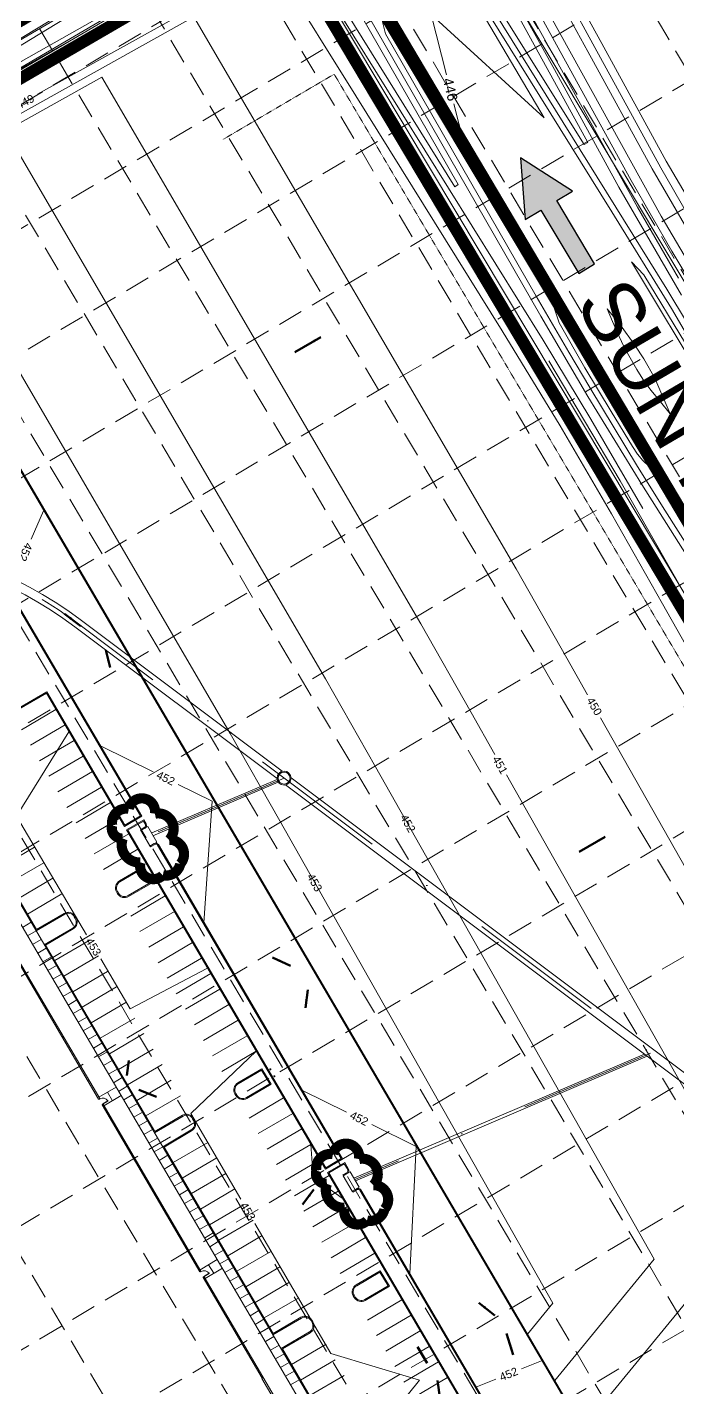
# Model space of a CAD drawing. Header units: inches. Extents: x 2527773 to 2531821, y 6906669 to 6910268.
# Drawn here: x 2530214 to 2530539, y 6909069 to 6909749 of the extents above; entities that cross this region are included whole.
import ezdxf
from ezdxf.enums import TextEntityAlignment as Align

# ---------------------------------------------------------------- set-up
doc = ezdxf.new("R2010")
doc.units = ezdxf.units.IN
doc.header["$MEASUREMENT"] = 0
for name, pattern in [('DASHED', [0.22860045720091438, 0.1524003048006096, -0.0762001524003048]), ('DGN Style 4', [136.94762232310495, 68.4310417604522, -34.2155208802261, 0.08553880220056526, -34.2155208802261]), ('Fence', [1.125, 1, -0.0625, -0.0625]), ('FENCELINE1', [0.03683, 0.006350000000000001, -0.002540000000000001, -0.002540000000000001, 0.0254]), ('HIDDEN', [0.009525, 0.006350000000000001, -0.003175])]:
    doc.linetypes.add(name, pattern=pattern)
for name, color, linetype, lineweight in [('a-paving', 251, 'Continuous', 0), ('CE-GRADE-25128 - CE-GRAD-CONT-MAJR-LINE', 1, 'Continuous', 80), ('CE-GRADE-25128 - CE-GRAD-CONT-MINR-LABL-STD1', 40, 'Continuous', 30), ('CE-GRADE-25128 - CE-GRAD-CONT-MINR-LINE', 40, 'Continuous', 53), ('CE-GRADE-25128 - CE-GRAD-FLOW', 40, 'Continuous', 30), ('CE-PUTIL-25128 - CE-UTIL-STRM-INLT', 251, 'Continuous', 13), ('CE-PUTIL-25128 - CE-UTIL-STRM-RCP-CL3-48IN', 251, 'DGN Style 4', 13), ('CE-PUTIL-25128 - CE-UTIL-STRM-WALL', 251, 'Continuous', 13), ('CE-SITE-25128 - 906-BP-01$0$A-DOOR', 251, 'Continuous', 0), ('CE-SITE-25128 - 906-BP-01$0$A-WALL-SHELL', 251, 'Continuous', 0), ('CE-SITE-25128 - A-BOLLARD', 251, 'Continuous', 0), ('CE-SITE-25128 - A-FENCE', 251, 'Fence', 0), ('CE-SITE-25128 - a-paving', 251, 'Continuous', 0), ('CE-SITE-25128 - a-sidewalks', 251, 'Continuous', 0), ('CE-SITE-25128 - a-stripes', 251, 'Continuous', 0), ('CE-SITE-25128 - C_CURB_MONOLITHIC', 251, 'Continuous', 0), ('CE-xutil-25128 - 57-Hatch2', 253, 'Continuous', 13), ('EC-SILTFENCE', 6, 'Continuous', 106), ('Level 13', 7, 'Continuous', 0), ('ROAD-NAME', 7, 'Continuous', 30)]:
    doc.layers.add(name, color=color, linetype=linetype, lineweight=lineweight)
for name, color, linetype in [('ARROWS', 252, 'Continuous'), ('GRID', 254, 'HIDDEN'), ('LEGEND', 7, 'Continuous'), ('LIMITS OF DISTURBANCE', 1, 'HIDDEN')]:
    doc.layers.add(name, color=color, linetype=linetype)
doc.styles.get("Standard").update_dxf_attribs({"font": 'ARIAL.TTF'})
doc.styles.add('Style-Halff Sans', font='')
doc.styles.get('Style-Halff Sans').set_extended_font_data('Halff Sans')
doc.dimstyles.new('FLOW', dxfattribs={"dimscale": 1200, "dimtxt": 4, "dimasz": 4, "dimexe": 2, "dimexo": 2, "dimgap": 2, "dimtad": 1, "dimdec": 4, "dimzin": 11, "dimdsep": 46, "dimtxsty": 'Style-Halff Sans', "dimcen": 0.09, "dimse1": 1, "dimse2": 1, "dimclrd": 256, "dimadec": 4, "dimazin": 3, "dimtfac": 1, "dimtdec": 4, "dimtofl": 0, "dimtmove": 0, "dimatfit": 3, "dimfxl": 0, "dimfrac": 2, "dimtzin": 11, "dimlwd": -1, "dimarcsym": 0})

# ---------------------------------------------------------------- blocks, each defined once
blk = doc.blocks.new('arrow')
blk.add_lwpolyline([(-67.00679329302966, -25.35842018353742), (-59.3270347441985, -25.41938721699262), (-59.57091179542658, -56.1384215279777), (-51.89114823905948, -56.19938584448118), (-51.64727869913713, -25.48035696739953), (-43.96752265407486, -25.54132400085473), (-55.30425519266737, -2.410587189246144), (-67.00678578172392, -25.35840795725562)], close=True)
at = {"color": 254}
for points in [[(-43.96751955730906, -25.54132267721434), (-67.00679354271597, -25.35841771446121), (-55.30425158724847, -2.410596210431322), (-67.00679354271597, -25.35841771446121)], [(-59.57090883123692, -56.13841801592571), (-51.89115083610795, -56.19938633684342), (-59.32703554756517, -25.41938603537892), (-51.64727755243712, -25.48035435629663)]]:
    blk.add_solid(points, dxfattribs=at)

msp = doc.modelspace()

# ---------------------------------------------------------------- linework, layer by layer
at = {"color": 35, "lineweight": 0}
for p, q in [((2530492.489789779, 6909690.59678547), (2530330.560882573, 6909950.432333712)), ((2530530.860526072, 6909654.795604612), (2530389.159993322, 6909911.348259419)), ((2530519.042414075, 6909659.316045159), (2530382.729166958, 6909906.488525053)), ((2530497.826182919, 6909739.14364418), (2530430.716778543, 6909861.55165393)), ((2530429.401257091, 6909855.167373002), (2530494.317809879, 6909737.22236372)), ((2530418.900660887, 6909849.358975691), (2530515.975561159, 6909672.690676031)), ((2530412.38390067, 6909845.648180477), (2530477.653037939, 6909728.096281527)), ((2530399.087129536, 6909834.855332801), (2530533.736224552, 6909618.439275833)), ((2530447.326762831, 6909839.288896964), (2530501.334555958, 6909741.064924642)), ((2530470.798049876, 6909604.815831626), (2530358.410763468, 6909800.557963425)), ((2530355.809005609, 6909799.064358376), (2530429.527035756, 6909670.652590955)), ((2530349.024398367, 6909790.416382607), (2530471.962398321, 6909592.948898416)), ((2530427.857533284, 6909669.544274489), (2530351.370464638, 6909792.323186495)), ((2530442.851465056, 6909785.401041857), (2530494.206093741, 6909691.623576937)), ((2530259.459240376, 6909773.274626503), (2530168.765193788, 6909718.299392227)), ((2530472.491406055, 6909704.015448866), (2530430.137504251, 6909775.784811746)), ((2530260.356098733, 6909770.314286752), (2530153.607048198, 6909705.527832224)), ((2530435.276446434, 6909771.090590011), (2530506.323813017, 6909657.043620747)), ((2530156.559674318, 6909701.467451879), (2530267.322114191, 6909764.057978)), ((2530393.226999292, 6909745.934198999), (2530391.520665029, 6909752.682003666)), ((2530391.520665029, 6909752.682003666), (2530434.732718818, 6909681.426036525)), ((2530423.58620254, 6909725.50562645), (2530415.963041883, 6909755.651888056)), ((2530415.963041883, 6909755.651888056), (2530472.491406055, 6909704.015448866)), ((2530103.984545155, 6909668.462547362), (2530244.743978881, 6909747.733701401)), ((2530468.45536511, 6909614.891530021), (2530393.226999292, 6909745.934198999)), ((2530530.80269296, 6909678.99426571), (2530497.826182919, 6909739.14364418)), ((2530501.334555958, 6909741.064924642), (2530533.517426359, 6909682.297078338)), ((2530494.317809879, 6909737.22236372), (2530526.500680279, 6909678.454517414)), ((2530477.653037939, 6909728.096281527), (2530509.835908341, 6909669.328435222)), ((2530434.732718818, 6909681.426036525), (2530427.260285984, 6909710.976235606)), ((2530494.206093741, 6909691.623576937), (2530492.489789779, 6909690.59678547)), ((2530526.500680279, 6909678.454517414), (2530555.406677913, 6909628.445305293)), ((2530544.139606372, 6909655.768883837), (2530530.80269296, 6909678.99426571)), ((2530533.517426359, 6909682.297078338), (2530579.385178255, 6909603.80136035)), ((2530429.527035756, 6909670.652590955), (2530427.857533284, 6909669.544274489)), ((2530515.975561159, 6909672.690676031), (2530536.287101634, 6909637.384033282)), ((2530509.835908341, 6909669.328435222), (2530541.028416196, 6909615.420106742)), ((2530506.323813017, 6909657.043620747), (2530536.163837347, 6909608.667194567)), ((2530539.590189277, 6909623.782849568), (2530519.042414075, 6909659.316045159)), ((2530569.580071435, 6909589.160212876), (2530530.860526072, 6909654.795604612)), ((2530536.287101634, 6909637.384033282), (2530572.289190242, 6909577.030225378)), ((2530516.117714175, 6909632.067046758), (2530563.427768648, 6909552.987275988)), ((2530522.335838358, 6909625.568949166), (2530516.117714175, 6909632.067046758)), ((2530543.151923777, 6909591.225089583), (2530522.335838358, 6909625.568949166)), ((2530533.736224552, 6909618.439275833), (2530553.998785165, 6909584.688345056)), ((2530484.74015549, 6909586.854354064), (2530468.45536511, 6909614.891530021)), ((2530477.500874923, 6909608.964238661), (2530524.810929392, 6909529.884467889)), ((2530479.88912371, 6909601.512631739), (2530477.500874923, 6909608.964238661)), ((2530494.361580953, 6909564.746302225), (2530470.798049876, 6909604.815831626)), ((2530507.198902508, 6909604.707837547), (2530504.009698953, 6909608.480012311)), ((2530504.009698953, 6909608.480012311), (2530506.541417278, 6909602.216009515)), ((2530506.541417278, 6909602.216009515), (2530509.957667875, 6909594.714990718)), ((2530510.619191891, 6909600.420051586), (2530507.198902508, 6909604.707837547)), ((2530536.163837347, 6909608.667194567), (2530599.478229905, 6909499.517306464)), ((2530492.793153479, 6909579.111494573), (2530479.88912371, 6909601.512631739)), ((2530517.820012073, 6909590.435477626), (2530510.619191891, 6909600.420051586)), ((2530464.387895321, 6909591.906893032), (2530484.785438809, 6909558.290240902)), ((2530471.962398321, 6909592.948898416), (2530495.805527363, 6909553.453181637)), ((2530509.957667875, 6909594.714990718), (2530512.340351829, 6909589.778476963)), ((2530512.340351829, 6909589.778476963), (2530514.748346116, 6909585.237688607)), ((2530522.259395657, 6909583.51504106), (2530517.820012073, 6909590.435477626)), ((2530510.439311418, 6909522.547680346), (2530474.782746403, 6909582.589884989)), ((2530495.23768603, 6909569.131127224), (2530484.74015549, 6909586.854354064)), ((2530514.748346116, 6909585.237688607), (2530518.7590172, 6909578.238276595)), ((2530527.812882383, 6909573.807841222), (2530522.259395657, 6909583.51504106)), ((2530505.887408097, 6909557.243654564), (2530492.793153479, 6909579.111494573)), ((2530518.7590172, 6909578.238276595), (2530522.66980188, 6909572.053661468)), ((2530519.133527692, 6909529.766281358), (2530495.23768603, 6909569.131127224)), ((2530522.66980188, 6909572.053661468), (2530525.982628892, 6909567.772008913)), ((2530535.364887787, 6909556.069141655), (2530527.812882383, 6909573.807841222)), ((2530521.276683602, 6909520.665904105), (2530494.361580953, 6909564.746302225)), ((2530525.982628892, 6909567.772008913), (2530530.546041148, 6909562.079882058)), ((2530530.546041148, 6909562.079882058), (2530535.364887787, 6909556.069141655)), ((2530484.785438809, 6909558.290240902), (2530505.445011273, 6909523.209280596)), ((2530516.596543787, 6909539.699275018), (2530505.887408097, 6909557.243654564)), ((2530495.805527363, 6909553.453181637), (2530521.856801797, 6909508.657123553)), ((2530519.139983644, 6909535.920136202), (2530516.596543787, 6909539.699275018)), ((2530521.743737152, 6909532.672370178), (2530519.139983644, 6909535.920136202)), ((2530532.757107541, 6909507.933867828), (2530519.133527692, 6909529.766281358)), ((2530524.810929392, 6909529.884467889), (2530521.743737152, 6909532.672370178)), ((2530542.433469344, 6909466.344616303), (2530510.439311418, 6909522.547680346)), ((2530652.105942005, 6909313.212493683), (2530521.276683602, 6909520.665904105)), ((2530587.931475317, 6909420.481491187), (2530532.757107541, 6909507.933867828))]:
    msp.add_line(p, q, dxfattribs=at)
at = {"layer": 'a-paving', "lineweight": 0, "ltscale": 0.2734027777777777}
msp.add_line((2530462.112786302, 6909029.457590921), (2530380.771329046, 6909168.210258625), dxfattribs=at)
at = {"layer": 'CE-GRADE-25128 - CE-GRAD-CONT-MAJR-LINE', "color": 35, "linetype": 'Continuous', "lineweight": 0, "flags": 128}
for points in [[(2530297.368764878, 6909754.501446178), (2530094.867084383, 6909641.541853957), (2529905.941613096, 6909537.057140414), (2529891.087469861, 6909531.5399671)], [(2530494.157635503, 6909415.634514609), (2530483.772514769, 6909433.979406781), (2530458.421073121, 6909478.570426742), (2530297.368764879, 6909754.501446182)], [(2530629.369676108, 6909176.787960124), (2530500.647611402, 6909404.170236907)]]:
    msp.add_lwpolyline(points, dxfattribs=at)
at = {"layer": 'CE-GRADE-25128 - CE-GRAD-CONT-MINR-LABL-STD1', "color": 35, "linetype": 'Continuous', "lineweight": 0, "flags": 128}
for points in [[(2530243.690508653, 6909295.700922028), (2530208.681383753, 6909354.987196603), (2530234.921409367, 6909397.033469298)], [(2530303.896852384, 6909278.857979776), (2530265.566517478, 6909258.654949887), (2530250.785897393, 6909283.685221373)]]:
    msp.add_lwpolyline(points, dxfattribs=at)
at = {"layer": 'CE-GRADE-25128 - CE-GRAD-CONT-MINR-LINE', "color": 35, "linetype": 'Continuous', "lineweight": 0}
for p, q in [((2530216.039627663, 6909493.350745057), (2530222.256922971, 6909507.553210074)), ((2530578.506387748, 6909154.992954047), (2530491.768245728, 6909049.065807384)), ((2530527.418030984, 6909133.595522127), (2530477.76323055, 6909072.955632851)), ((2530476.732194668, 6909111.487054252), (2530464.169076873, 6909096.1446087)), ((2530471.153736197, 6909082.669600927), (2530461.200168651, 6909078.692303563)), ((2530448.236440518, 6909073.512190855), (2530438.282872973, 6909069.53489349))]:
    msp.add_line(p, q, dxfattribs=at)
at = {"layer": 'CE-GRADE-25128 - CE-GRAD-CONT-MINR-LINE', "color": 35, "linetype": 'Continuous', "lineweight": 0, "flags": 128}
for points in [[(2530641.274890302, 6909267.400815131), (2530531.610390767, 6909461.118680391), (2530506.079518057, 6909506.025304257), (2530480.386773162, 6909550.044699997), (2530451.515150563, 6909597.522406595), (2530378.356874962, 6909714.967340314), (2530339.869900418, 6909776.747572551), (2530335.764311533, 6909779.643798164), (2530331.002573934, 6909778.041516206)], [(2530331.002573934, 6909778.041516206), (2530219.127246125, 6909715.783477635)], [(2530251.343972658, 6909724.247630445), (2530096.843816707, 6909638.064273488), (2529907.814379851, 6909533.191017572), (2529889.748411401, 6909527.345228843)], [(2530447.839780661, 6909385.810185629), (2530435.934638779, 6909406.840133158), (2530410.762628184, 6909451.115549226), (2530251.343972661, 6909724.247630455)], [(2530527.418030984, 6909133.595522127), (2530388.096762782, 6909379.700859548), (2530363.104183247, 6909423.660671711), (2530205.319180447, 6909693.993814711)], [(2530476.732194668, 6909111.487054252), (2530340.258886793, 6909352.561585925), (2530315.44573831, 6909396.205794196), (2530196.813335423, 6909599.458763523)], [(2530277.049370241, 6909377.065665201), (2530250.963493497, 6909389.994053938)], [(2530578.506387748, 6909154.992954047), (2530453.595332771, 6909375.643237595)], [(2530302.301820245, 6909301.59393431), (2530306.584834611, 6909362.427630656), (2530289.552331403, 6909370.869088262)], [(2530320.838126437, 6909163.480226446), (2530295.803832546, 6909206.395530256), (2530328.568976679, 6909237.484153916)], [(2530351.584993706, 6909217.875269616), (2530373.720759851, 6909206.975595381)], [(2530386.239657061, 6909200.811277396), (2530408.538764026, 6909189.831173971), (2530405.34199874, 6909126.180829064)], [(2530355.878750832, 6909190.899003538), (2530356.985177019, 6909174.528494894), (2530371.503664422, 6909164.112793782)], [(2530375.849315587, 6909030.401128996), (2530410.19975451, 6909073.147162369), (2530365.812991911, 6909086.381586318), (2530327.86935475, 6909151.426868739)]]:
    msp.add_lwpolyline(points, dxfattribs=at)
at = {"layer": 'CE-PUTIL-25128 - CE-UTIL-STRM-INLT', "color": 5, "lineweight": 0}
for p, q in [((2530274.36261758, 6909349.778901728), (2530270.899173879, 6909347.777762623)), ((2530270.899173879, 6909347.777762623), (2530275.401736864, 6909339.985014291)), ((2530278.865180567, 6909341.986153399), (2530274.36261758, 6909349.778901728)), ((2530275.401736864, 6909339.985014291), (2530278.865180567, 6909341.986153399)), ((2530375.496419349, 6909177.264353016), (2530372.032975646, 6909175.263213912)), ((2530372.032975646, 6909175.263213912), (2530376.535538633, 6909167.47046558)), ((2530379.998982334, 6909169.471604685), (2530375.496419349, 6909177.264353016)), ((2530376.535538633, 6909167.47046558), (2530379.998982334, 6909169.471604685))]:
    msp.add_line(p, q, dxfattribs=at)
for radius in [3.5, 3]:
    msp.add_circle((2530342.431968324, 6909373.985308148), radius, dxfattribs=at)
at = {"layer": 'CE-PUTIL-25128 - CE-UTIL-STRM-RCP-CL3-48IN', "color": 5, "lineweight": 0}
for p, q in [((2530342.431968324, 6909373.985308147), (2530276.613899074, 6909345.882527563)), ((2530525.657854934, 6909236.522165139), (2530377.747700842, 6909173.36797885))]:
    msp.add_line(p, q, dxfattribs=at)
at = {"layer": 'CE-PUTIL-25128 - CE-UTIL-STRM-RCP-CL3-48IN', "color": 5, "lineweight": 0, "flags": 128}
msp.add_lwpolyline([(2530918.426053045, 6908915.773821956), (2530890.119372246, 6908963.08904604), (2530239.224536671, 6909451.415513013, 0.3022048577099182), (2530018.048632165, 6909463.968997613), (2528753.121418714, 6908722.385366828, 0.4159606569847031), (2528717.732602373, 6908585.028691267), (2528785.497649834, 6908471.004521926), (2528781.077076952, 6908463.119675884)], format="xyb", dxfattribs=at)
at = {"layer": 'CE-PUTIL-25128 - CE-UTIL-STRM-WALL', "color": 5, "lineweight": 0}
for p, q in [((2530338.937178072, 6909373.794412672), (2530237.874261785, 6909449.615719209)), ((2530338.993366035, 6909373.332610441), (2530276.31938917, 6909346.57228398)), ((2530339.582385844, 6909371.953097606), (2530276.908408978, 6909345.192771145)), ((2530693.460941317, 6909113.442625271), (2530345.926758579, 6909374.176203621)), ((2530690.798802086, 6909109.814220592), (2530343.226208807, 6909370.576616015)), ((2530522.575727654, 6909236.021673949), (2530377.369751893, 6909174.022108742)), ((2530523.96120957, 6909234.982231859), (2530378.12564979, 6909172.713848959))]:
    msp.add_line(p, q, dxfattribs=at)
at = {"layer": 'CE-PUTIL-25128 - CE-UTIL-STRM-WALL', "color": 5, "lineweight": 0, "flags": 128}
msp.add_lwpolyline([(2530341.569521071, 6909377.445171634), (2530240.574811556, 6909453.215306817, 0.3022048577097198), (2530016.910678125, 6909465.910018118), (2529948.319296729, 6909425.69723345)], format="xyb", dxfattribs=at)
at = {"layer": 'CE-PUTIL-25128 - CE-UTIL-STRM-WALL', "color": 5, "lineweight": 0}
msp.add_arc((2530119.200102443, 6909291.433841599), 197.75, 53.1213519896065, 120.3816399497444, dxfattribs=at)
at = {"layer": 'CE-SITE-25128 - 906-BP-01$0$A-DOOR', "lineweight": 0, "ltscale": 0.2734027777777777, "flags": 128}
for points in [[(2530249.947266981, 6909213.41721185), (2530250.378607695, 6909213.670085708), (2530250.294316409, 6909213.813865946), (2530249.862975695, 6909213.560992088)], [(2530251.548801415, 6909210.685387325), (2530251.980142129, 6909210.938261182), (2530251.895850843, 6909211.08204142), (2530251.464510129, 6909210.829167563)], [(2530251.895850843, 6909211.08204142), (2530254.48389513, 6909212.599284569), (2530254.399603844, 6909212.743064806), (2530251.811559557, 6909211.225821658)], [(2530300.522038575, 6909127.149068956), (2530300.953379289, 6909127.401942813), (2530300.869088003, 6909127.545723053), (2530300.437747289, 6909127.292849194)], [(2530302.470622437, 6909124.813898528), (2530305.058666724, 6909126.331141677), (2530304.974375438, 6909126.474921913), (2530302.386331151, 6909124.957678766)], [(2530302.123573008, 6909124.417244431), (2530302.554913723, 6909124.670118289), (2530302.470622437, 6909124.813898528), (2530302.039281723, 6909124.561024669)]]:
    msp.add_lwpolyline(points, close=True, dxfattribs=at)
at = {"layer": 'CE-SITE-25128 - 906-BP-01$0$A-DOOR', "lineweight": 0, "ltscale": 0.2734027777777777}
for centre in [(2530251.897146692, 6909211.072679942), (2530302.471918286, 6909124.804537049)]:
    msp.add_arc(centre, 3.00873352032762, 33.72302637989792, 120.3121277050511, dxfattribs=at)
at = {"layer": 'CE-SITE-25128 - 906-BP-01$0$A-WALL-SHELL', "lineweight": 0, "ltscale": 0.2734027777777777}
for p, q in [((2530249.773113047, 6909213.508310034), (2530200.884167173, 6909296.900848164)), ((2530250.29431641, 6909213.813865946), (2530201.405370536, 6909297.206404076)), ((2530219.006791994, 6909265.988099846), (2530219.527995358, 6909266.293655757)), ((2530231.650484893, 6909244.421064123), (2530232.171688256, 6909244.726620035)), ((2530244.294177792, 6909222.8540284), (2530244.815381155, 6909223.159584311)), ((2530250.29431641, 6909213.813865946), (2530249.773113046, 6909213.508310034)), ((2530251.980142129, 6909210.938261182), (2530251.458938766, 6909210.63270527)), ((2530300.347884724, 6909127.240166998), (2530251.458938766, 6909210.63270527)), ((2530300.869088079, 6909127.545723097), (2530251.980142129, 6909210.938261182)), ((2530256.93787069, 6909201.286992676), (2530257.459074053, 6909201.592548587)), ((2530269.581563588, 6909179.719956952), (2530270.102766952, 6909180.025512865)), ((2530282.225256487, 6909158.15292123), (2530282.746459851, 6909158.458477141)), ((2530294.868949385, 6909136.585885507), (2530295.390152749, 6909136.891441419)), ((2530300.869088003, 6909127.545723053), (2530300.34788464, 6909127.24016714)), ((2530302.554913723, 6909124.670118289), (2530302.03371036, 6909124.364562376)), ((2530331.535660456, 6909074.041479024), (2530302.034018525, 6909124.364036725)), ((2530351.443859597, 6909041.277580159), (2530302.554913723, 6909124.670118289)), ((2530307.512642284, 6909115.018849782), (2530308.033845647, 6909115.324405694)), ((2530320.156335182, 6909093.451814059), (2530320.677538546, 6909093.757369971)), ((2530332.056863819, 6909074.347034935), (2530331.391880218, 6909073.957187738)), ((2530331.391880218, 6909073.957187738), (2530350.778875996, 6909040.887732962)), ((2530331.535660456, 6909074.041479024), (2530332.056863819, 6909074.347034935))]:
    msp.add_line(p, q, dxfattribs=at)
at = {"layer": 'CE-SITE-25128 - A-BOLLARD', "lineweight": 0, "ltscale": 0.2734027777777777}
for centre in [(2530335.592186933, 6909228.43357264), (2530337.615215945, 6909224.982869287)]:
    msp.add_circle(centre, 0.25, dxfattribs=at)
at = {"layer": 'CE-SITE-25128 - A-FENCE', "linetype": 'FENCELINE1', "lineweight": 0, "ltscale": 0.06835069444444442}
for p in [(2530311.77275903, 6909693.088833478), (2530724.891097828, 6909121.043226021)]:
    msp.add_line(p, (2530367.499962479, 6909725.823427135), dxfattribs=at)
at = {"layer": 'CE-SITE-25128 - a-paving', "lineweight": 0, "ltscale": 0.2734027777777777}
for p, q in [((2530495.478560929, 6909041.748075994), (2530184.147418183, 6909572.818308228)), ((2530495.909904914, 6909042.000944272), (2530184.578762169, 6909573.071176508)), ((2530271.32627063, 6909354.902027087), (2530177.426486122, 6909515.076672122)), ((2530270.642058326, 6909355.080502643), (2530178.512278491, 6909512.235866304)), ((2530271.326342061, 6909354.902068964), (2530186.235081114, 6909500.0511707)), ((2530223.807116516, 6909417.176119943), (2530209.572765013, 6909408.83146673)), ((2530223.62864081, 6909416.491907679), (2530209.825633292, 6909408.400122747)), ((2530262.699463475, 6909349.844701485), (2530223.62864081, 6909416.491907679)), ((2530262.877939126, 6909350.528913842), (2530223.807116516, 6909417.176119943)), ((2530177.520288965, 6909368.596630746), (2530218.737814032, 6909298.287558651)), ((2530271.32627063, 6909354.902027087), (2530262.699463475, 6909349.844701485)), ((2530262.877939126, 6909350.528913842), (2530270.642058326, 6909355.080502643)), ((2530272.337744125, 6909353.176651369), (2530263.710936529, 6909348.119325508)), ((2530264.3951488, 6909347.940849933), (2530272.159268569, 6909352.492439066)), ((2530273.149747506, 6909350.802875952), (2530272.159268569, 6909352.492439066)), ((2530273.582790724, 6909351.052845675), (2530272.337744125, 6909353.176651369)), ((2530273.578393592, 6909351.060508113), (2530272.337815178, 6909353.176693024)), ((2530363.107010975, 6909178.569000958), (2530263.710936591, 6909348.119325545)), ((2530363.285422328, 6909179.253322996), (2530264.3951488, 6909347.940849933)), ((2530272.779872207, 6909349.444227321), (2530270.646253835, 6909348.211734949)), ((2530273.030010637, 6909349.011294574), (2530270.896390623, 6909347.778801251)), ((2530277.597897964, 6909341.256841472), (2530275.433229291, 6909340.006146471)), ((2530277.848036394, 6909340.823908722), (2530275.68336608, 6909339.573212774)), ((2530371.049579123, 6909183.804933837), (2530279.203435893, 6909340.476468991)), ((2530371.733791426, 6909183.62645828), (2530279.633100672, 6909340.732201668)), ((2530371.733825265, 6909183.626478118), (2530279.63752728, 6909340.724807333)), ((2530272.224021967, 6909329.642963693), (2530260.146420852, 6909322.562669734)), ((2530272.04555184, 6909328.958754699), (2530260.399289132, 6909322.131325751)), ((2530276.091533568, 6909322.057303267), (2530272.04555184, 6909328.958754699)), ((2530276.775751411, 6909321.878830832), (2530272.224021967, 6909329.642963693)), ((2530259.224351765, 6909316.226283652), (2530258.718615206, 6909317.088971622)), ((2530259.655695749, 6909316.479151932), (2530259.149959191, 6909317.341839902)), ((2530276.091533568, 6909322.057303267), (2530264.445181599, 6909315.229821991)), ((2530276.775751411, 6909321.878830832), (2530264.698049878, 6909314.798478005)), ((2530232.793274306, 6909305.947756006), (2530218.559563539, 6909297.603478415)), ((2530232.540406027, 6909306.379099991), (2530218.737398508, 6909298.287315056)), ((2530238.088496713, 6909303.835738095), (2530237.582760155, 6909304.698426065)), ((2530238.519840698, 6909304.088606375), (2530238.01410414, 6909304.951294345)), ((2530236.839166773, 6909299.046252246), (2530222.605455677, 6909290.701974462)), ((2530237.092035052, 6909298.614908263), (2530223.289027533, 6909290.523123326)), ((2530223.28944257, 6909290.523366636), (2530277.908985025, 6909197.35306245)), ((2530331.396504213, 6909228.709237393), (2530319.317598185, 6909221.628177251)), ((2530331.396504213, 6909228.709237393), (2530335.948233657, 6909220.945104532)), ((2530331.21803409, 6909228.025028316), (2530319.570466464, 6909221.196833266)), ((2530331.21803409, 6909228.025028316), (2530335.264015818, 6909221.123576884)), ((2530318.395529097, 6909215.291791167), (2530317.889792539, 6909216.154479137)), ((2530318.826873082, 6909215.544659447), (2530318.321136524, 6909216.407347417)), ((2530335.264015818, 6909221.123576884), (2530323.616358931, 6909214.295329506)), ((2530335.948233657, 6909220.945104532), (2530323.869227211, 6909213.863985521)), ((2530291.964451639, 6909205.013263521), (2530277.730736047, 6909196.668983101)), ((2530291.711583359, 6909205.444607507), (2530277.90857584, 6909197.352822571)), ((2530297.259674046, 6909202.90124561), (2530296.753937487, 6909203.76393358)), ((2530297.691018031, 6909203.154113891), (2530297.185281473, 6909204.01680186)), ((2530296.010344105, 6909198.111759761), (2530281.776628184, 6909189.767479148)), ((2530296.263212385, 6909197.680415777), (2530282.460204866, 6909189.588630843)), ((2530282.460613563, 6909189.588870435), (2530337.080156017, 6909096.418566249)), ((2530371.733825265, 6909183.626478118), (2530363.107010975, 6909178.569000958)), ((2530363.285422328, 6909179.253322996), (2530371.049579123, 6909183.804933837)), ((2530364.118419794, 6909176.843734698), (2530372.745298381, 6909181.901102179)), ((2530364.802632002, 6909176.665259088), (2530372.566789366, 6909181.216870259)), ((2530374.281918243, 6909178.291196249), (2530372.566789366, 6909181.216870259)), ((2530374.714586353, 6909178.541805831), (2530372.745264921, 6909181.901082564)), ((2530374.712195358, 6909178.545959404), (2530372.745298381, 6909181.901102179)), ((2530451.462960369, 6909027.850977216), (2530364.118419794, 6909176.843734698)), ((2530452.147172633, 6909027.672501509), (2530364.802632002, 6909176.665259088)), ((2530373.913673973, 6909176.929678611), (2530371.780055779, 6909175.697186343)), ((2530374.163812403, 6909176.496745862), (2530372.030192567, 6909175.264252646)), ((2530378.731699729, 6909168.742292762), (2530376.532755562, 6909167.471504317)), ((2530378.98183816, 6909168.309360011), (2530376.78289235, 6909167.038570619)), ((2530461.681442317, 6909029.204722641), (2530380.338970263, 6909167.959051587)), ((2530462.112786302, 6909029.457590921), (2530380.769015952, 6909168.214134505)), ((2530390.568987508, 6909127.775509305), (2530378.488775518, 6909120.693684767)), ((2530390.390517381, 6909127.091300311), (2530378.741643797, 6909120.26234078)), ((2530390.390517381, 6909127.091300311), (2530394.436499109, 6909120.189848878)), ((2530390.568987508, 6909127.775509305), (2530395.120716952, 6909120.011376443)), ((2530394.436499109, 6909120.189848878), (2530382.787536264, 6909113.360837021)), ((2530395.120716952, 6909120.011376443), (2530383.040404543, 6909112.929493038)), ((2530377.56670643, 6909114.357298683), (2530377.060969871, 6909115.219986653)), ((2530377.998050414, 6909114.610166961), (2530377.492313856, 6909115.472854932)), ((2530351.135628971, 6909104.078771037), (2530336.901908555, 6909095.734487789)), ((2530350.882760692, 6909104.510115023), (2530337.079753173, 6909096.418330089)), ((2530356.430851378, 6909101.966753127), (2530355.92511482, 6909102.829441097)), ((2530356.862195364, 6909102.219621405), (2530356.356458805, 6909103.082309376)), ((2530355.181521438, 6909097.177267278), (2530340.947800692, 6909088.832983837)), ((2530355.434389717, 6909096.745923293), (2530341.631382198, 6909088.654138359)), ((2530341.631784556, 6909088.654374234), (2530396.25132701, 6908995.484070049))]:
    msp.add_line(p, q, dxfattribs=at)
at = {"layer": 'CE-SITE-25128 - a-paving', "color": 5, "lineweight": 0, "ltscale": 0.2734027777777777}
for p, q in [((2530270.646244348, 6909348.211751371), (2530275.68336608, 6909339.573212774)), ((2530371.780046291, 6909175.697202765), (2530376.78289235, 6909167.038570619))]:
    msp.add_line(p, q, dxfattribs=at)
at = {"layer": 'CE-SITE-25128 - a-paving', "lineweight": 0, "ltscale": 0.2734027777777777}
for centre, radius, start, end in [((2530272.279595345, 6909350.310092819), 0.9999999999999994, 300.0183187259744, 30.0183187318048), ((2530272.279595344, 6909350.310092821), 1.5, 300.0183187259744, 30.0183187318048), ((2530278.348313257, 6909339.958043223), 1.5, 30.0183187318048, 120.0183187251406), ((2530278.348313256, 6909339.958043223), 0.9999999999999994, 30.0183187318048, 120.0183187251406), ((2530262.169367086, 6909319.111917854), 4, 120.3802589644957, 210.3802589644957), ((2530262.169367086, 6909319.111917854), 3.500000000000017, 120.3802589644957, 210.3802589644957), ((2530262.675103644, 6909318.249229885), 4, 210.3802589644957, 300.3802589644957), ((2530262.675103644, 6909318.249229885), 3.500000000000017, 210.3802589644957, 300.3802589644957), ((2530234.56335226, 6909302.928348111), 4, 30.38025896532943, 120.3802589644957), ((2530234.56335226, 6909302.928348111), 3.499999999999999, 30.38025896532943, 120.3802589644957), ((2530235.069088819, 6909302.065660141), 3.499999999999999, 300.3802589644957, 30.38025896532943), ((2530235.069088819, 6909302.065660141), 4, 300.3802589644957, 30.38025896532943), ((2530321.340544418, 6909218.177425371), 4, 120.3802589644957, 210.3802589644957), ((2530321.340544418, 6909218.177425371), 3.500000000000017, 120.3802589644957, 210.3802589644957), ((2530321.846280977, 6909217.314737401), 4, 210.3802589644957, 300.3802589644957), ((2530321.846280977, 6909217.314737401), 3.500000000000017, 210.3802589644957, 300.3802589644957), ((2530293.734529593, 6909201.993855627), 4, 30.38025896532943, 120.3802589644957), ((2530293.734529593, 6909201.993855627), 3.499999999999999, 30.38025896532943, 120.3802589644957), ((2530294.240266151, 6909201.131167658), 3.499999999999999, 300.3802589644957, 30.38025896532943), ((2530294.240266151, 6909201.131167658), 4, 300.3802589644957, 30.38025896532943), ((2530373.413397111, 6909177.79554411), 0.9999999999999994, 300.0183187259744, 30.0183187318105), ((2530373.41339711, 6909177.795544112), 1.5, 300.0183187259744, 30.0183187318105), ((2530379.482115022, 6909167.443494515), 1.5, 30.0183187318105, 120.0183187251406), ((2530379.482115022, 6909167.443494513), 0.9999999999999994, 30.0183187318105, 120.0183187251406), ((2530380.511721751, 6909117.242932888), 4, 120.3802589644957, 210.3802589644957), ((2530380.511721751, 6909117.242932888), 3.500000000000017, 120.3802589644957, 210.3802589644957), ((2530381.017458309, 6909116.380244917), 4, 210.3802589644957, 300.3802589644957), ((2530381.017458309, 6909116.380244917), 3.500000000000017, 210.3802589644957, 300.3802589644957), ((2530352.905706925, 6909101.059363143), 4, 30.38025896532943, 120.3802589644957), ((2530352.905706925, 6909101.059363143), 3.499999999999999, 30.38025896532943, 120.3802589644957), ((2530353.411443484, 6909100.196675173), 3.499999999999999, 300.3802589644957, 30.38025896532943), ((2530353.411443484, 6909100.196675173), 4, 300.3802589644957, 30.38025896532943)]:
    msp.add_arc(centre, radius, start, end, dxfattribs=at)
at = {"layer": 'CE-SITE-25128 - a-sidewalks', "lineweight": 0, "ltscale": 0.2734027777777777}
for p, q in [((2530172.522864197, 6909366.246549724), (2530391.759638131, 6908992.271314939)), ((2530176.836304168, 6909368.77523231), (2530396.073078102, 6908994.799997525)), ((2530211.719496306, 6909299.384729818), (2530216.032936276, 6909301.913412405)), ((2530214.248178891, 6909295.071289849), (2530218.561618862, 6909297.599972433)), ((2530216.776861477, 6909290.757849878), (2530221.090301448, 6909293.286532464)), ((2530219.305544063, 6909286.444409908), (2530223.618984033, 6909288.973092493)), ((2530221.834226649, 6909282.130969937), (2530226.14766662, 6909284.659652523)), ((2530224.362909235, 6909277.817529965), (2530228.676349205, 6909280.346212552)), ((2530226.89159182, 6909273.504089995), (2530231.205031791, 6909276.032772582)), ((2530229.420274406, 6909269.190650024), (2530233.733714377, 6909271.719332611)), ((2530231.948956992, 6909264.877210055), (2530236.262396962, 6909267.405892639)), ((2530234.477639578, 6909260.563770084), (2530238.791079548, 6909263.092452669)), ((2530237.006322164, 6909256.250330112), (2530241.319762134, 6909258.779012699)), ((2530239.535004749, 6909251.936890143), (2530243.84844472, 6909254.465572728)), ((2530242.063687335, 6909247.623450171), (2530246.377127306, 6909250.152132758)), ((2530244.592369921, 6909243.3100102), (2530248.905809891, 6909245.838692786)), ((2530247.121052506, 6909238.99657023), (2530251.434492477, 6909241.525252815)), ((2530249.649735093, 6909234.68313026), (2530253.963175063, 6909237.211812845)), ((2530252.178417678, 6909230.36969029), (2530256.491857649, 6909232.898372875)), ((2530254.707100264, 6909226.056250318), (2530259.020540235, 6909228.584932904)), ((2530257.23578285, 6909221.742810347), (2530261.54922282, 6909224.271492934)), ((2530249.872861429, 6909214.532764224), (2530258.499215941, 6909219.589821371)), ((2530252.401600009, 6909210.21935708), (2530261.027898526, 6909215.276381401)), ((2530254.18577597, 6909217.061138786), (2530256.714458555, 6909212.747698815)), ((2530259.764465435, 6909217.429370376), (2530264.077905406, 6909219.958052963)), ((2530262.293148021, 6909213.115930406), (2530266.606587992, 6909215.644612991)), ((2530264.821830607, 6909208.802490436), (2530269.135270578, 6909211.331173021)), ((2530267.350513193, 6909204.489050466), (2530271.663953164, 6909207.017733051)), ((2530269.879195779, 6909200.175610495), (2530274.192635749, 6909202.704293081)), ((2530272.407878364, 6909195.862170523), (2530276.721318335, 6909198.39085311)), ((2530274.93656095, 6909191.548730553), (2530279.250000921, 6909194.07741314)), ((2530277.465243536, 6909187.235290582), (2530281.778683507, 6909189.763973169)), ((2530279.993926122, 6909182.921850612), (2530284.307366093, 6909185.450533197)), ((2530282.522608707, 6909178.608410642), (2530286.836048678, 6909181.137093226)), ((2530285.051291293, 6909174.29497067), (2530289.364731264, 6909176.823653257)), ((2530287.579973879, 6909169.981530701), (2530291.89341385, 6909172.510213286)), ((2530290.108656465, 6909165.668090729), (2530294.422096436, 6909168.196773316)), ((2530292.63733905, 6909161.354650758), (2530296.950779021, 6909163.883333344)), ((2530295.166021637, 6909157.041210788), (2530299.479461607, 6909159.569893373)), ((2530297.694704222, 6909152.727770817), (2530302.008144193, 6909155.256453403)), ((2530300.223386808, 6909148.414330848), (2530304.536826779, 6909150.943013432)), ((2530302.752069394, 6909144.100890876), (2530307.065509364, 6909146.629573462)), ((2530305.28075198, 6909139.787450905), (2530309.59419195, 6909142.316133492)), ((2530300.447633022, 6909128.26462133), (2530309.073987533, 6909133.321678477)), ((2530307.809434566, 6909135.474010934), (2530312.122874536, 6909138.002693521)), ((2530310.338117151, 6909131.160570964), (2530314.651557122, 6909133.689253549)), ((2530302.976371602, 6909123.951214186), (2530311.60267012, 6909129.008238507)), ((2530304.760547563, 6909130.792995892), (2530307.289230149, 6909126.479555922)), ((2530312.866799737, 6909126.847130993), (2530317.180239708, 6909129.375813579)), ((2530315.395482323, 6909122.533691022), (2530319.708922294, 6909125.062373608)), ((2530317.924164909, 6909118.220251053), (2530322.237604879, 6909120.748933638)), ((2530320.452847494, 6909113.906811081), (2530324.766287465, 6909116.435493668)), ((2530322.983881815, 6909109.594749819), (2530327.297321786, 6909112.123432402)), ((2530325.512564401, 6909105.281309847), (2530329.826004372, 6909107.809992434)), ((2530328.041246987, 6909100.967869876), (2530332.354686957, 6909103.496552462)), ((2530330.569929573, 6909096.654429906), (2530334.883369544, 6909099.183112491)), ((2530333.098612159, 6909092.340989934), (2530337.412052129, 6909094.869672521)), ((2530335.627294744, 6909088.027549965), (2530339.940734715, 6909090.55623255)), ((2530338.15597733, 6909083.714109994), (2530342.469417301, 6909086.242792579)), ((2530340.684659916, 6909079.400670023), (2530344.998099887, 6909081.929352608)), ((2530343.213342502, 6909075.087230052), (2530347.526782472, 6909077.615912639)), ((2530345.742025087, 6909070.773790082), (2530350.055465058, 6909073.302472667))]:
    msp.add_line(p, q, dxfattribs=at)
at = {"layer": 'CE-SITE-25128 - a-stripes', "lineweight": 0, "ltscale": 0.2734027777777777}
for p, q in [((2530228.433138116, 6909408.296371965), (2530211.179378717, 6909398.181640797)), ((2530232.984767141, 6909400.532180236), (2530215.731007742, 6909390.417449067)), ((2530237.536396167, 6909392.767988506), (2530220.282636768, 6909382.653257338)), ((2530242.088025193, 6909385.003796776), (2530224.834265794, 6909374.889065608)), ((2530246.639654218, 6909377.239605046), (2530229.385894819, 6909367.124873878)), ((2530251.191283244, 6909369.475413317), (2530233.937523845, 6909359.36068215)), ((2530255.74291227, 6909361.711221587), (2530238.48915287, 6909351.59649042)), ((2530260.294541295, 6909353.947029857), (2530243.040781896, 6909343.83229869)), ((2530264.84617032, 6909346.182838127), (2530247.592410922, 6909336.068106961)), ((2530217.784641804, 6909339.458813143), (2530200.530882405, 6909329.344081975)), ((2530269.397799346, 6909338.418646399), (2530252.144039947, 6909328.303915231)), ((2530222.33627083, 6909331.694621413), (2530205.082511431, 6909321.579890246)), ((2530226.887899855, 6909323.930429683), (2530209.634140456, 6909313.815698516)), ((2530231.439528881, 6909316.166237955), (2530214.185769482, 6909306.051506786)), ((2530283.052686423, 6909315.12607121), (2530265.798927024, 6909305.011340043)), ((2530287.604315448, 6909307.36187948), (2530270.350556049, 6909297.247148313)), ((2530292.155944474, 6909299.59768775), (2530274.902185075, 6909289.482956583)), ((2530245.094415958, 6909292.873662766), (2530227.840656559, 6909282.758931597)), ((2530296.7075735, 6909291.833496022), (2530279.4538141, 6909281.718764855)), ((2530249.646044983, 6909285.109471036), (2530232.392285584, 6909274.994739867)), ((2530301.259202525, 6909284.069304292), (2530284.005443126, 6909273.954573125)), ((2530254.197674009, 6909277.345279306), (2530236.943914609, 6909267.230548139)), ((2530305.810831551, 6909276.305112563), (2530288.557072151, 6909266.190381395)), ((2530258.749303034, 6909269.581087576), (2530241.495543635, 6909259.466356409)), ((2530310.362460576, 6909268.540920833), (2530293.108701177, 6909258.426189666)), ((2530263.30093206, 6909261.816895846), (2530246.047172661, 6909251.702164679)), ((2530314.914089602, 6909260.776729103), (2530297.660330203, 6909250.661997936)), ((2530267.852561085, 6909254.052704117), (2530250.598801686, 6909243.937972949)), ((2530319.465718627, 6909253.012537373), (2530302.211959228, 6909242.897806206)), ((2530272.404190111, 6909246.288512387), (2530255.150430712, 6909236.17378122)), ((2530324.017347653, 6909245.248345645), (2530306.763588254, 6909235.133614476)), ((2530276.955819137, 6909238.524320659), (2530259.702059738, 6909228.40958949)), ((2530328.568976679, 6909237.484153915), (2530311.31521728, 6909227.369422747)), ((2530281.507448162, 6909230.760128929), (2530264.253688763, 6909220.64539776)), ((2530286.059077187, 6909222.995937199), (2530268.805317788, 6909212.88120603)), ((2530290.610706213, 6909215.231745469), (2530273.356946814, 6909205.117014301)), ((2530342.223863755, 6909214.191578726), (2530324.970104356, 6909204.076847559)), ((2530346.775492781, 6909206.427386996), (2530329.521733382, 6909196.312655829)), ((2530351.327121806, 6909198.663195266), (2530334.073362408, 6909188.548464099)), ((2530304.26559329, 6909191.93917028), (2530287.011833891, 6909181.824439113)), ((2530355.878750832, 6909190.899003537), (2530338.624991433, 6909180.78427237)), ((2530308.817222316, 6909184.174978551), (2530291.563462917, 6909174.060247385)), ((2530360.430379858, 6909183.134811807), (2530343.176620459, 6909173.02008064)), ((2530313.368851342, 6909176.410786822), (2530296.115091943, 6909166.296055655)), ((2530364.982008883, 6909175.370620077), (2530347.728249484, 6909165.25588891)), ((2530317.920480367, 6909168.646595092), (2530300.666720968, 6909158.531863925)), ((2530369.533637909, 6909167.606428349), (2530352.27987851, 6909157.49169718)), ((2530322.472109392, 6909160.882403363), (2530305.218349993, 6909150.767672195)), ((2530374.085266935, 6909159.842236619), (2530356.831507535, 6909149.72750545)), ((2530327.023738418, 6909153.118211634), (2530309.769979019, 6909143.003480466)), ((2530378.63689596, 6909152.078044889), (2530361.383136561, 6909141.963313721)), ((2530331.575367443, 6909145.354019904), (2530314.321608044, 6909135.239288736)), ((2530383.188524985, 6909144.31385316), (2530365.934765586, 6909134.199121991)), ((2530336.126996469, 6909137.589828174), (2530318.87323707, 6909127.475097006)), ((2530387.740154011, 6909136.549661431), (2530370.486394612, 6909126.434930263)), ((2530340.678625495, 6909129.825636445), (2530323.424866096, 6909119.710905276)), ((2530345.23025452, 6909122.061444715), (2530327.976495121, 6909111.946713547)), ((2530349.781883546, 6909114.297252985), (2530332.528124147, 6909104.182521817)), ((2530401.395041088, 6909113.257086242), (2530384.141281689, 6909103.142355073)), ((2530405.946670114, 6909105.492894512), (2530388.692910714, 6909095.378163344)), ((2530410.498299139, 6909097.728702782), (2530393.24453974, 6909087.613971614)), ((2530363.436770623, 6909091.004677796), (2530346.183011224, 6909080.889946629)), ((2530415.049928165, 6909089.964511054), (2530397.796168766, 6909079.849779884)), ((2530367.988399648, 6909083.240486066), (2530350.734640249, 6909073.125754899)), ((2530419.60155719, 6909082.200319324), (2530402.347797791, 6909072.085588154)), ((2530372.540028674, 6909075.476294338), (2530355.286269275, 6909065.36156317)), ((2530424.153186216, 6909074.436127594), (2530406.899426817, 6909064.321396425))]:
    msp.add_line(p, q, dxfattribs=at)
at = {"layer": 'CE-SITE-25128 - C_CURB_MONOLITHIC', "lineweight": 0, "ltscale": 0.2734027777777777}
for p, q in [((2530731.699420276, 6909184.0659182), (2530361.530347105, 6909802.811463515)), ((2530732.128498013, 6909184.322613145), (2530361.959423096, 6909803.068161381))]:
    msp.add_line(p, q, dxfattribs=at)
at = {"layer": 'CE-xutil-25128 - 57-Hatch2', "linetype": 'Continuous', "lineweight": 0, "flags": 128}
msp.add_lwpolyline([(2530067.601917621, 6909645.261128238), (2530061.532831144, 6909655.613577877), (2530311.710929139, 6909802.279590719), (2530317.780015616, 6909791.927141082)], close=True, dxfattribs=at)
at = {"layer": 'EC-SILTFENCE', "color": 30, "linetype": 'Continuous', "lineweight": 0}
for const_width in [6, 2]:
    msp.add_lwpolyline([(2529607.738526903, 6909372.994332185), (2530320.112422348, 6909787.354970863), (2530347.915809204, 6909783.054096397), (2530741.187688746, 6909123.639178172)], dxfattribs=dict(at, const_width=const_width))
at = {"layer": 'EC-SILTFENCE', "color": 30, "linetype": 'Continuous', "lineweight": 0, "flags": 128}
for points in [[(2530234.753871579, 6909737.71646105), (2530320.018383883, 6909787.331714628), (2530347.955431348, 6909782.972612281), (2530408.240323044, 6909681.946262849)], [(2530234.753871579, 6909737.71646105), (2530320.018383883, 6909787.331714628), (2530347.955431348, 6909782.972612281), (2530408.240323044, 6909681.946262849)], [(2530427.56570166, 6909649.560495903), (2530629.837203666, 6909310.590799403)], [(2530427.56570166, 6909649.560495903), (2530629.837203666, 6909310.590799403)]]:
    msp.add_lwpolyline(points, dxfattribs=at)
at = {"layer": 'GRID', "color": 252, "linetype": 'HIDDEN', "lineweight": 0, "ltscale": 2000}
for p, q in [((2527933.965223604, 6908358.482452337), (2530788.65095242, 6910053.720901626)), ((2527959.522614815, 6908311.583679001), (2530814.20834363, 6910006.82212829)), ((2530382.534893648, 6909999.597511681), (2531339.645103134, 6908387.878017548)), ((2530336.491575442, 6909972.254956047), (2531293.601784928, 6908360.535461915)), ((2527986.865170449, 6908265.540360794), (2530841.550899264, 6909960.778810084)), ((2530290.448257235, 6909944.912400413), (2531247.558466721, 6908333.192906281)), ((2530244.404939028, 6909917.56984478), (2531201.515148514, 6908305.850350647)), ((2528014.207726082, 6908219.497042588), (2530868.893454897, 6909914.735491876)), ((2530198.361620822, 6909890.227289147), (2531155.471830308, 6908278.507795013)), ((2528041.550281716, 6908173.453724382), (2530896.236010531, 6909868.69217367)), ((2530152.318302615, 6909862.884733513), (2531109.428512101, 6908251.16523938)), ((2530106.274984408, 6909835.542177879), (2531063.385193894, 6908223.822683746)), ((2528068.89283735, 6908127.410406174), (2530923.578566165, 6909822.648855464)), ((2530060.231666202, 6909808.199622246), (2531017.341875688, 6908196.480128112)), ((2530014.188347995, 6909780.857066612), (2530971.298557481, 6908169.137572479)), ((2528096.235392984, 6908081.367087968), (2530950.921121798, 6909776.605537256)), ((2529968.145029788, 6909753.514510978), (2530925.255239274, 6908141.795016845)), ((2528123.577948617, 6908035.323769761), (2530978.263677432, 6909730.56221905)), ((2529922.101711581, 6909726.171955344), (2530879.211921067, 6908114.452461211)), ((2529876.058393375, 6909698.829399711), (2530833.168602861, 6908087.109905577)), ((2528150.920504251, 6907989.280451554), (2531005.606233066, 6909684.518900843)), ((2528178.263059884, 6907943.237133347), (2531032.9487887, 6909638.475582637)), ((2528205.605615518, 6907897.193815141), (2531060.291344333, 6909592.43226443)), ((2528232.948171152, 6907851.150496935), (2531087.633899967, 6909546.388946223)), ((2528260.290726786, 6907805.107178727), (2531114.9764556, 6909500.345628017)), ((2528287.633282419, 6907759.063860521), (2531142.319011234, 6909454.30230981))]:
    msp.add_line(p, q, dxfattribs=at)
at = {"layer": 'LEGEND', "color": 170, "ltscale": 100, "const_width": 5.077063106980733}
for points in [[(2530270.693066909, 6909331.816585262, 0.5205670505517462), (2530270.693066909, 6909331.816585262, 0.7651954600696135), (2530281.845567004, 6909325.418326827, 0.4178788784126488), (2530290.56534322, 6909331.090494785, 0.6649002420699669), (2530285.00590517, 6909343.14645601, 0.744833174426672), (2530277.887054172, 6909356.183649571, 0.9756416855879776), (2530264.857462581, 6909358.630247515, 0.5205670505517462), (2530256.546731519, 6909350.391526501, 0.5205670505517462), (2530261.823898761, 6909343.78747618, 0.5402640007904789), (2530270.693066909, 6909331.816585262)], [(2530372.738155727, 6909159.222696693, 0.5205670505517462), (2530372.738155727, 6909159.222696693, 0.7651954600696135), (2530383.890655822, 6909152.824438257, 0.4178788784126488), (2530392.610432038, 6909158.496606215, 0.6649002420699669), (2530387.050993988, 6909170.55256744, 0.744833174426672), (2530379.932142989, 6909183.589761001, 0.9756416855879776), (2530366.902551398, 6909186.036358945, 0.5205670505517462), (2530358.591820336, 6909177.797637931, 0.5205670505517462), (2530363.868987578, 6909171.19358761, 0.5402640007904789), (2530372.738155727, 6909159.222696693)]]:
    msp.add_lwpolyline(points, format="xyb", close=True, dxfattribs=at)
at = {"layer": 'Level 13', "color": 7, "linetype": 'Continuous', "lineweight": 0}
for p, q in [((2530341.984680592, 6909957.220577174), (2530884.308357728, 6909050.714704617)), ((2530323.153064731, 6909793.918023012), (2528345.535664725, 6908634.545737681)), ((2530350.674635063, 6909786.869887413), (2530815.715325237, 6909009.544215677))]:
    msp.add_line(p, q, dxfattribs=at)
at = {"layer": 'LIMITS OF DISTURBANCE', "linetype": 'DASHED', "lineweight": 0, "ltscale": 200, "const_width": 6}
msp.add_lwpolyline([(2528332.359289628, 6908651.365012328), (2528888.032891567, 6907674.766891349), (2529627.314640426, 6908111.378289515), (2529767.821194334, 6907853.310632588), (2529803.130575796, 6907790.909647431), (2529843.971234551, 6907738.740537719), (2529892.793182999, 6907769.675158819), (2529843.962583302, 6907815.735440882), (2529662.393798782, 6908147.630188592), (2529567.232451912, 6908242.616375023), (2530796.162538983, 6908963.306589449), (2530836.373605105, 6908955.219098561), (2530841.609057283, 6908987.326846605), (2530829.912829586, 6909020.602155937), (2530361.77146576, 6909809.421076067, 0.3536691719835248), (2530319.007531406, 6909816.016543147), (2528338.870199774, 6908654.84413912)], format="xyb", close=True, dxfattribs=at)

# ---------------------------------------------------------------- block references
at = {"layer": 'ARROWS', "linetype": 'Continuous', "lineweight": 0, "xscale": 1.200000000734444, "yscale": 1.200000000415855, "zscale": 1.2, "rotation": 31.24811301576118}
msp.add_blockref('arrow', (2530515.906473391, 6909720.910267845), dxfattribs=at)

# ---------------------------------------------------------------- texts
at = {"color": 35, "lineweight": 0}
msp.add_text('446', height=4.999999999999999, rotation=283.4124535238991, dxfattribs=at).set_placement((2530425.572364964, 6909718.186204989), align=Align.MIDDLE_CENTER)
at = {"layer": 'CE-GRADE-25128 - CE-GRAD-CONT-MAJR-LINE', "color": 35, "linetype": 'Continuous', "lineweight": 0}
msp.add_text('450', height=4, rotation=299.7500658061572, dxfattribs=at).set_placement((2530497.580847916, 6909409.846402569), align=Align.MIDDLE_CENTER)
at = {"layer": 'CE-GRADE-25128 - CE-GRAD-CONT-MINR-LABL-STD1', "color": 35, "linetype": 'Continuous', "lineweight": 0}
for s, rotation, p in [('449', 27.98796731961605, (2530213.064023567, 6909712.01818631)), ('451', 299.7500658061572, (2530450.436093494, 6909380.540721825)), ('452', 333.6365822849593, (2530283.300850823, 6909373.967376731)), ('452', 299.7500658061572, (2530404.371239842, 6909351.327943432)), ('453', 299.7500658061572, (2530357.74958073, 6909321.762057773)), ('453', 300.562266204539, (2530247.238203023, 6909289.693071701)), ('452', 333.7843171851063, (2530379.980208457, 6909203.893436388)), ('453', 300.2568024118696, (2530324.353740593, 6909157.453547592)), ('452', 21.78091383872331, (2530454.718304585, 6909076.102247208))]:
    msp.add_text(s, height=4, rotation=rotation, dxfattribs=at).set_placement(p, align=Align.MIDDLE_CENTER)
at = {"layer": 'CE-GRADE-25128 - CE-GRAD-CONT-MINR-LINE', "color": 35, "linetype": 'Continuous', "lineweight": 0}
msp.add_text('452', height=4, rotation=246.3580378298255, dxfattribs=at).set_placement((2530213.241656986, 6909486.959206824), align=Align.MIDDLE_CENTER)
at = {"layer": 'ROAD-NAME', "lineweight": 0}
msp.add_text('SUN RIDGE  BLVD.', height=29.88, rotation=300.3814937855622, dxfattribs=at).set_placement((2530513.320426702, 6909626.789068751), align=Align.TOP_LEFT)

# ---------------------------------------------------------------- leaders
at = {"layer": 'CE-GRADE-25128 - CE-GRAD-FLOW', "color": 7, "linetype": 'Continuous', "lineweight": 0}
for points in [[(2530360.750445014, 6909594.399204716), (2530347.810236821, 6909586.812966391)], [(2530232.779301868, 6909456.15568444), (2530240.860308323, 6909449.883461245)], [(2530255.478834649, 6909429.308607083), (2530253.340611731, 6909437.963832181)], [(2530502.958008975, 6909344.682850814), (2530490.017800781, 6909337.09661249)], [(2530336.664627195, 6909284.259099363), (2530345.674298706, 6909280.232421633)], [(2530353.103080116, 6909259.180673317), (2530354.308594547, 6909268.087866576)], [(2530264.937932485, 6909232.828626404), (2530263.812000341, 6909225.297892282)], [(2530278.657617688, 6909214.719028138), (2530269.93804288, 6909218.2508741)], [(2530357.356003799, 6909168.380807609), (2530351.711958598, 6909160.890644197)], [(2530439.836905069, 6909111.779289842), (2530447.783146401, 6909105.357290799)], [(2530456.98638563, 6909085.806897745), (2530453.691721335, 6909096.419362031)], [(2530409.080273931, 6909089.780838024), (2530413.914699896, 6909081.534527296)], [(2530420.536111638, 6909063.464400513), (2530419.17836338, 6909072.912659851)]]:
    msp.add_leader(points, dimstyle='FLOW', override={"dimscale": 1, "dimclrd": 0, "dimlwd": 65534}, dxfattribs=at)

doc.saveas('drawing.dxf')
